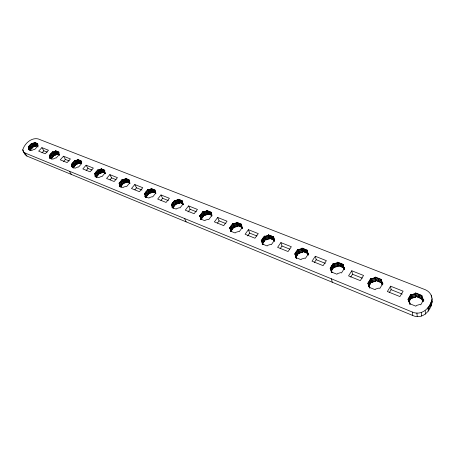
<?xml version="1.0" encoding="UTF-8"?>
<svg xmlns="http://www.w3.org/2000/svg" width="455" height="455" viewBox="0 0 455 455"><rect width="100%" height="100%" fill="white"/><g stroke="black" fill="none" stroke-linecap="round" stroke-linejoin="round"><path stroke-width="0.68" d="M230.213 228.165L230.782 230.463L230.355 231.049L235.155 232.994L235.588 232.408L238.534 231.515L239.182 231.771L242.39 227.392L241.742 227.136L241.139 224.838L241.565 224.258L236.765 222.358L236.338 222.939L233.421 223.826L232.784 223.576L229.576 227.91L230.213 228.165L231.555 231.544M73.005 167.884L71.896 165.865L71.924 164.454L71.452 164.266L74.62 160.712L76.986 164.118L79.841 162.862L81.599 163.561L79.722 160.336M211.842 216.188L210.87 212.86L211.296 212.303L206.752 210.506L206.325 211.063L203.499 211.933L202.896 211.694L199.682 215.875L200.172 216.995M201.241 219.498L200.285 216.119L199.682 215.875M50.477 158.448L49.749 156.918L49.817 155.553L49.367 155.377L52.518 151.924L54.924 155.292L57.711 154.063L59.389 154.734M183.115 204.744L182.188 201.514L182.614 200.974L178.303 199.267L177.877 199.808L175.135 200.661L174.561 200.433L171.353 204.471L171.927 204.704L172.081 206.337L172.877 208.003M28.568 147.96L28.71 147.062L28.278 146.885L31.412 143.541L34.159 142.95L34.58 142.506L37.799 143.774L37.384 144.224L37.418 145.924L37.856 146.1L34.716 149.479L34.279 149.303L31.52 150.52L28.307 149.217L28.728 148.762L28.568 147.96L30.258 150.582M144.957 194.416L145.014 193.87L144.468 193.654L147.67 189.746L148.216 189.963L150.872 189.126L151.299 188.603L155.394 190.224L154.967 190.747L155.309 192.783L155.86 193L152.652 196.947L152.101 196.725L149.416 197.567L148.984 198.096L144.895 196.435L145.327 195.912L144.957 194.416L146.362 197.169M129.374 182.472L129.106 180.516L129.533 180.009L125.643 178.468L125.216 178.974L122.634 179.793L122.116 179.588L118.92 183.371L119.438 183.575L119.682 185.538L119.25 186.049L123.14 187.625L123.572 187.113L126.177 186.288L126.7 186.499L129.903 182.682L129.374 182.472L130.033 183.604M105.31 173.753L104.707 172.667L104.502 170.779L104.929 170.289L101.22 168.828L100.8 169.317L98.286 170.119L97.791 169.92L94.612 173.582L96.562 176.989M59.525 155.519L58.809 154.427L58.718 152.67L59.139 152.203L55.766 150.872L52.968 152.106M22.75 149.86C24.53 143.712 31.207 137.393 38.044 138.872L425.288 289.716C440.576 296.319 427.575 322.481 412.765 315.491L26.947 156.082L25.349 154.825L23.29 151.691L22.75 149.86L23.438 150.906M23.29 151.691L24.894 152.943L412.401 312.079C421.796 316.134 430.606 307.751 432.017 298.742M421.649 296.25L422.513 297.627L422.809 301.108L421.956 299.731L421.649 296.25L422.058 295.54L415.597 292.992L415.188 293.697L415.534 297.172L412.082 298.161L411.229 297.82L410.859 294.351L411.712 294.692L415.188 293.697M421.956 299.731L421.717 296.142M415.534 297.172L415.938 296.472L415.597 292.992M411.229 297.82L408.931 301.762L408.545 298.304M410.859 294.351L407.771 299.629L408.63 299.976L409.853 302.871L409.437 303.587L415.91 306.209L416.325 305.493L419.846 304.486L420.716 304.839L423.787 299.487L422.917 299.14L422.513 297.627M389.309 292.611L391.078 289.659L390.583 286.189L403.107 291.166L399.917 296.569L387.376 291.524L390.583 286.189M381.057 280.189L381.825 281.503L382.371 284.972L381.608 283.664L381.057 280.189L381.472 279.512L375.403 277.118L374.988 277.789L375.574 281.264L372.247 282.231L371.451 281.907L370.836 278.443L371.644 278.761L374.988 277.789M381.608 283.664L381.955 283.095M375.574 281.264L375.989 280.593L375.403 277.118M371.451 281.907L369.119 285.683L368.493 282.236M370.836 278.443L367.708 283.505L368.516 283.829L369.574 286.587L369.153 287.27L375.233 289.733L375.654 289.044L379.038 288.066L379.862 288.396L382.974 283.266L382.154 282.942L381.825 281.503M350.72 277.067L352.511 274.234L351.789 270.776L363.562 275.451L360.326 280.633L348.547 275.889L351.789 270.776M343.121 264.776L344.071 269.167L343.889 268.24M343.679 268.564L342.911 265.1L343.332 264.446L337.621 262.194L337.2 262.842L338.002 266.3L334.795 267.244L334.038 266.943L333.219 263.49L333.976 263.792L337.2 262.842M338.002 266.3L338.418 265.657L337.621 262.194M334.038 266.943L331.689 270.571L330.848 267.13M333.219 263.49L330.057 268.348L330.813 268.655L331.735 271.282L331.308 271.942L337.024 274.257L337.445 273.597L340.715 272.636L341.483 272.949L344.634 268.029L343.866 267.722L342.911 265.1M314.405 262.438L316.214 259.714L315.292 256.273L326.377 260.675L323.107 265.652L312.016 261.187L315.292 256.273M307 250.096L308.319 254.914L307.961 254.339L308.314 253.81M307.961 254.339L307 250.893L307.421 250.267L302.046 248.14L301.62 248.766L298.503 249.693L297.792 249.408L294.607 254.083L295.323 254.368L296.387 258.116M297.792 249.408L298.798 252.849L299.509 253.134L302.609 252.206L303.03 251.587L302.046 248.14M298.798 252.849L295.682 257.513L301.068 259.691L301.494 259.06L304.645 258.121L305.373 258.417L308.547 253.685L307.825 253.401L307 250.893M280.166 248.646L281.986 246.024L280.889 242.6L277.595 247.327L288.055 251.541L291.342 246.752L280.889 242.6M274.32 241.076L273.131 237.493L273.557 236.89L268.478 234.888L268.058 235.485L265.043 236.395L264.366 236.128L261.17 240.621L261.841 240.894L263.036 244.295M264.366 236.128L265.544 239.546L266.215 239.813L269.212 238.909L269.633 238.312L268.478 234.888M262.615 243.675L265.544 239.546M247.605 235.935L249.658 233.096L248.407 229.69L245.103 234.245L254.976 238.221L258.281 233.614L248.407 229.69M232.784 223.576L234.103 226.965L234.74 227.221L237.641 226.34L238.062 225.76L236.765 222.358M230.918 231.288L234.103 226.965M217.427 223.058L219.071 220.868L217.689 217.484L214.373 221.881L223.718 225.64L227.028 221.198L217.689 217.484M201.4 218.906L204.34 215.061L202.896 211.694M204.34 215.061L204.943 215.3L207.753 214.436L208.18 213.884L206.752 210.506M188.04 211.922L190.099 209.277L188.592 205.922L185.276 210.164L194.131 213.731L197.447 209.442L188.592 205.922M173.184 207.486L176.125 203.772L176.694 204.005L179.418 203.157L179.844 202.617L178.303 199.267M160.962 200.325L162.606 198.283L160.996 194.956L157.686 199.057L166.086 202.441L169.396 198.295L160.996 194.956M146.402 196.645L149.331 193.056L149.877 193.273L152.522 192.442L152.943 191.925L151.299 188.603M134.851 189.815L136.489 187.835L134.782 184.542L131.484 188.506L139.463 191.72L142.768 187.716L134.782 184.542M120.689 186.641L123.862 182.87L124.38 183.075L126.951 182.262L127.372 181.761L125.643 178.468M110.013 179.816L111.646 177.899L109.854 174.635L106.567 178.474L114.154 181.534L117.453 177.655L109.854 174.635M96.46 176.824L99.622 173.173L100.111 173.366L102.614 172.57L103.035 172.081L101.22 168.828M86.12 170.562L87.986 168.435L91.916 170.011M86.12 165.205L82.844 168.924L90.073 171.836L93.355 168.077L86.12 165.205L87.986 168.435M72.044 166.28L71.617 166.757L75.149 168.185L78.038 166.917L78.516 167.104L81.69 163.521L81.212 163.328L81.07 161.508L81.49 161.03L77.959 159.637L75.092 160.899M76.986 164.118L76.52 163.931L73.369 167.474L71.526 164.295M63.569 161.474L65.418 159.415L69.171 160.916M63.495 156.213L60.231 159.824L67.124 162.6L70.394 158.954L63.495 156.213L65.418 159.415M51.347 158.55L54.475 155.115L54.924 155.292M49.885 157.316L49.458 157.783L52.825 159.148L55.652 157.902L56.102 158.084L59.264 154.609L58.809 154.427M42.042 152.8L43.879 150.798L47.166 152.112M41.9 147.63L38.652 151.14L45.233 153.784L48.486 150.247L41.9 147.63L43.879 150.798M30.309 150.031L33.425 146.692L36.161 146.112L36.576 145.663L37.93 146.203L35.934 143.041M104.707 172.667L105.207 172.866L102.017 176.568L101.522 176.364L98.559 177.666L94.856 176.17L95.283 175.675L95.101 173.782L94.612 173.582M182.603 203.63L183.183 203.863L179.975 207.941L179.395 207.707L176.625 208.566L176.193 209.112L171.882 207.366L172.314 206.826L172.081 206.337M211.376 215.067L211.984 215.306L208.777 219.537L208.162 219.287L205.307 220.163L204.875 220.732L200.331 218.889L200.763 218.326L200.507 217.82M273.131 237.493L273.836 239.893L274.524 240.166L271.328 244.71L270.645 244.437L267.597 245.353L267.165 245.962L262.086 243.903L262.518 243.294L261.841 240.894M103.035 172.081L105.168 172.928M127.372 181.761L129.612 182.648L127.889 179.355M152.943 191.925L156.002 193.142M179.844 202.617L183.064 203.897L181.534 200.547M208.18 213.884L211.569 215.232L210.159 211.848M238.062 225.76L241.645 227.187L240.365 223.78M269.633 238.312L274.291 240.16M303.03 251.587L307.961 253.549M338.418 265.657L343.65 267.733M375.989 280.593L382.018 282.987M415.938 296.472L421.853 298.827L421.552 295.34M111.646 177.899L116.065 179.668M136.489 187.835L142 190.042M162.606 198.283L168.401 200.604M190.099 209.277L196.395 211.797M219.071 220.868L225.896 223.593M249.658 233.096L256.865 235.98M281.986 246.024L289.784 249.147M316.214 259.714L325.291 263.348M352.511 274.234L362.265 278.136M391.078 289.659L402.214 294.112M24.894 152.943L26.947 156.082M28.608 148.375L29.626 149.951M28.728 148.762L29.404 149.814M28.665 148.836L29.342 149.883M28.517 148.99L29.194 150.036M28.528 146.624L30.553 149.769M28.642 147.033L30.735 150.207M28.494 146.971L30.525 150.116M28.597 147.517L30.292 150.139M29.848 145.213L31.867 148.358M29.603 145.475L31.628 148.62M29.063 146.049L31.088 149.194M30.633 144.377L32.646 147.528M30.093 144.952L32.112 148.097M31.776 143.683L33.852 146.863M31.628 143.626L33.636 146.777M31.412 143.541L33.494 146.72M31.167 143.803L33.181 146.954M32.999 143.217L35.001 146.374M32.419 143.439L34.421 146.595M34.58 142.506L36.576 145.663M34.512 142.574L36.508 145.731M34.37 142.728L36.366 145.884M34.227 142.881L36.224 146.038M34.159 142.95L36.161 146.112M33.585 143.058L35.587 146.214M37.384 144.224L38.044 145.281M36.44 143.24L37.765 145.344M36.184 143.137L37.515 145.247M35.382 142.819L38.083 146.982M34.83 142.603L36.827 145.765M36.992 143.456L38.112 145.208M49.692 156.486L51.011 158.602M49.749 156.918L50.738 158.505M49.669 157.549L50.334 158.607M49.527 157.709L50.186 158.767M49.612 155.104L51.79 158.732L51.694 159.204L49.367 155.377M49.589 155.462L51.722 158.704M49.436 155.4L51.415 158.579M50.943 153.648L52.911 156.833M50.698 153.915L52.666 157.1M50.158 154.512L52.132 157.692M51.733 152.789L53.696 155.968M51.193 153.381L53.155 156.56M52.746 152.015L54.856 155.263M52.592 151.953L54.549 155.144M52.518 151.924L54.475 155.115M52.274 152.198L54.23 155.382M54.151 151.606L56.102 154.791M53.553 151.828L55.51 155.013M55.703 150.946L57.643 154.137M55.556 151.106L57.501 154.296M55.413 151.259L57.358 154.45M55.345 151.333L57.29 154.524M54.754 151.441L56.699 154.632M57.449 151.538L59.065 154.2M69.41 171.228L71.35 174.424M57.188 151.435L58.803 154.097M56.608 151.202L58.547 154.399M56.028 150.975L57.973 154.171M55.766 150.872L57.711 154.063M58.291 151.873L58.94 152.937M57.711 151.64L59.008 153.773M71.822 165.415L73.101 167.554M71.896 165.865L72.851 167.468M71.975 166.354L72.618 167.423M72.248 163.373L74.159 166.587M71.702 163.988L73.619 167.195M71.85 164.426L73.841 167.662L73.75 168.151L71.833 164.943M71.685 164.357L73.283 167.03M73.039 162.486L74.944 165.7M72.794 162.765L74.7 165.978M73.829 161.599L75.735 164.812M73.289 162.207L75.194 165.421M74.859 160.803L76.912 164.09M74.694 160.74L76.594 163.959M74.62 160.712L76.52 163.931M74.375 160.99L76.275 164.204M76.303 160.387L78.192 163.607M75.689 160.615L77.583 163.834M77.748 159.876L79.631 163.1M77.6 160.035L79.483 163.26M77.532 160.109L79.42 163.334M76.923 160.217L78.806 163.442M79.443 160.223L81.32 163.453M78.84 159.984L80.717 163.208M78.232 159.745L80.114 162.97M77.959 159.637L79.841 162.862M77.89 159.711L79.773 162.935M81.132 161.434L81.758 162.509M80.603 160.683L81.695 162.583M79.995 160.444L81.559 163.135M95.027 174.783L96.568 177.478M95.112 175.243L96.039 176.864M95.214 175.749L95.834 176.83M95.067 175.92L95.686 177.001M94.862 173.298L96.949 177.023M95.027 173.753L96.875 176.995M94.856 173.685L96.705 176.927M96.204 171.751L98.041 174.999M95.954 172.036L97.797 175.283M95.408 172.667L97.251 175.909M97 170.835L98.832 174.083M96.454 171.467L98.291 174.709M98.286 170.119L100.111 173.366M98.212 170.085L100.037 173.338M98.041 170.022L99.867 173.27M97.791 169.92L99.696 173.201M97.546 170.204L99.372 173.457M98.9 169.829L100.726 173.076M100.163 169.419L101.983 172.678M99.531 169.596L101.351 172.849M101.51 168.942L103.319 172.195M101.158 168.902L102.966 172.161M101.01 169.072L102.824 172.326M100.862 169.237L102.676 172.496M100.8 169.317L102.614 172.57M103.359 169.669L104.866 172.388M103.069 169.556L105.384 173.787M102.784 169.442L104.587 172.701M102.147 169.192L103.956 172.451M104.002 169.925L104.9 171.552M119.466 185.794L120.057 186.886M119.17 183.075L120.939 186.345M119.358 183.541L121.138 187.375L119.295 183.945M119.472 184.019L120.655 186.197M119.807 185.003L120.393 186.095M119.386 184.611L120.569 186.789M119.494 185.094L120.376 186.726M119.614 185.617L120.205 186.709M119.722 182.421L121.485 185.697M120.768 181.181L122.526 184.457M120.518 181.477L122.281 184.753M120.268 181.773L122.031 185.048M121.866 179.884L123.618 183.16M121.314 180.533L123.072 183.809M122.549 179.759L124.38 183.075M122.372 179.691L124.124 182.973M122.116 179.588L123.942 182.899M123.908 179.259L125.648 182.54M123.259 179.498L125.006 182.779M125.426 178.724L127.161 182.011M125.279 178.895L127.019 182.182M125.216 178.974L126.951 182.262M124.562 179.082L126.297 182.37M126.609 178.855L128.338 182.142M125.944 178.588L127.673 181.881M125.574 178.548L127.309 181.835M128.56 179.623L129.419 181.266M127.582 179.236L129.311 182.529M127.281 179.116L129.01 182.41M145.327 195.912L145.884 197.009M145.259 195.991L145.816 197.089M145.111 196.173L145.668 197.271M144.963 196.355L145.52 197.453M144.718 193.347L146.692 197.174M144.741 193.762L146.419 197.06M144.553 193.688L146.237 196.987M144.991 194.945L146.118 197.146M145.117 195.445L145.958 197.095M145.822 191.999L147.494 195.309M145.27 192.675L146.948 195.974M146.322 191.39L147.994 194.7M146.072 191.697L147.744 195.002M147.42 190.048L149.086 193.364M146.874 190.719L148.54 194.029M148.131 189.928L149.877 193.273M147.943 189.854L149.604 193.165M147.67 189.746L149.416 193.091M149.524 189.411L151.174 192.727M148.859 189.655L150.514 192.971M150.941 189.047L152.59 192.363M150.872 189.126L152.522 192.442M150.201 189.234L151.851 192.55M152.323 189.007L153.961 192.329M151.623 188.728L153.261 192.05M151.236 188.688L152.88 192.004M151.088 188.865L152.732 192.186M153.665 189.536L155.297 192.863M153.346 189.411L154.979 192.732M153.028 189.286L154.66 192.607M154.967 190.747L155.513 191.856M154.37 189.815L155.456 192.033M171.637 204.585L173.207 208.043M171.444 204.511L171.973 205.62M171.939 205.819L172.997 208.037M172.155 203.459L173.736 206.792M171.603 204.158L173.509 208.032M172.963 202.452L174.532 205.785M172.707 202.765L174.282 206.098M173.759 201.44L175.329 204.778M173.213 202.134L174.783 205.472M174.851 200.547L176.409 203.886M174.561 200.433L176.21 203.812M174.31 200.746L175.875 204.09M175.795 200.348L177.353 203.686M175.135 200.661L176.694 204.005M175.044 200.627L176.603 203.965M176.477 200.098L178.03 203.442M184.571 218.519L186.118 221.847M178.087 199.54L179.634 202.885M177.939 199.722L179.486 203.072M177.877 199.808L179.418 203.157M177.177 199.916L178.724 203.266M179.378 199.694L180.914 203.044M178.639 199.404L180.18 202.748M178.235 199.353L179.776 202.702M180.789 200.251L182.324 203.601M180.453 200.12L181.989 203.47M180.117 199.984L181.653 203.334M182.279 200.837L182.785 201.957M182.256 201.429L182.762 202.549M182.188 201.514L182.694 202.629M182.694 203.664L183.206 204.784M200.285 216.119L201.753 219.475M199.933 215.545L201.662 219.435M199.984 215.994L201.207 218.792M200.268 216.711L201.491 219.503M199.779 215.915L200.268 217.029M200.337 217.28L201.32 219.515M200.695 218.411L201.184 219.532M200.547 218.61L201.036 219.725M200.49 214.828L201.952 218.184M201.542 213.458L202.998 216.819M201.292 213.782L202.748 217.143M201.042 214.106L202.498 217.467M202.094 212.735L203.544 216.102M203.499 211.933L204.943 215.3M203.402 211.893L204.847 215.266M203.197 211.814L204.642 215.181M202.987 211.729L204.437 215.101M202.646 212.019L204.096 215.386M204.176 211.609L205.614 214.982M205.597 211.171L207.031 214.544M204.881 211.353L206.314 214.726M206.684 210.591L208.111 213.969M206.536 210.784L207.963 214.157M206.388 210.978L207.821 214.35M206.325 211.063L207.753 214.436M207.884 210.955L209.306 214.328M207.105 210.642L208.532 214.021M209.374 211.541L210.79 214.919M209.021 211.399L210.438 214.777M208.663 211.262L210.085 214.641M210.938 212.161L211.882 214.413M210.938 212.775L211.808 215.113M211.387 214.476L211.859 215.602M295.323 254.368L296.45 258.019M230.116 228.126L231.453 231.504M229.826 227.568L231.168 230.947M229.894 228.035L231.328 231.595M230.31 229.371L231.163 231.68M229.9 228.512L230.571 230.202M230.384 226.823L231.714 230.207M231.436 225.401L232.761 228.785M231.185 225.737L232.516 229.127M230.935 226.078L232.266 229.462M231.982 224.656L233.307 228.046M233.324 223.786L234.638 227.181M233.102 223.701L234.422 227.096M232.886 223.615L234.206 227.005M232.533 223.911L233.859 227.307M234.115 223.496L235.428 226.891M233.421 223.826L234.74 227.221M234.843 223.234L236.151 226.63M236.407 222.848L237.709 226.249M236.338 222.939L237.641 226.34M235.588 223.047L236.89 226.448M237.14 222.506L238.437 225.907M236.697 222.45L237.999 225.851M236.554 222.649L237.851 226.05M238.784 223.155L240.075 226.562M237.959 222.831L239.256 226.237M239.535 223.456L240.82 226.857M239.159 223.303L240.45 226.709M241.19 224.105L241.827 225.811M241.207 224.747L242.287 227.631M241.139 224.838L242.373 228.217M241.838 227.176L242.265 228.308M241.742 227.136L242.168 228.268M261.938 241.417L262.933 244.255M261.42 240.268L262.916 244.432M261.904 241.895L262.848 244.523M262.302 243.601L262.7 244.733M262.518 238.721L263.707 242.128M261.972 239.495L263.161 242.902M263.018 238.022L264.201 241.429M262.768 238.369L263.957 241.781M263.57 237.248L264.747 240.661M265.043 236.395L266.215 239.813M264.935 236.355L266.107 239.768M264.702 236.259L265.879 239.677M264.474 236.168L265.646 239.586M264.116 236.475L265.293 239.893M265.754 236.054L266.926 239.472M266.505 235.787L267.665 239.205M268.058 235.485L269.212 238.909M267.273 235.593L268.433 239.017M268.877 235.042L270.025 238.465M268.416 234.979L269.565 238.403M268.268 235.184L269.423 238.608M268.12 235.394L269.275 238.818M269.747 235.383L270.89 238.812M271.413 236.043L272.551 239.472M271.015 235.883L272.153 239.313M270.617 235.73L271.76 239.159M273.836 239.893L274.217 241.031M272.283 236.39L273.415 239.813M273.557 236.89L274.12 238.608M273.489 236.987L274.058 238.699M273.159 236.731L274.103 239.592M273.455 238.045L274.558 241.167M273.199 237.402L274.189 240.394M295.21 254.322L296.393 258.457L296.347 257.792M295.511 255.682L296.194 257.962M294.857 253.714L295.824 257.075M295.898 257.194L296.239 258.332M295.403 252.912L296.433 256.336M296.45 251.376L297.468 254.806M296.199 251.74L297.223 255.17M295.955 252.11L296.973 255.534M296.996 250.574L298.014 254.009M24.985 153.602L25.349 154.825M298.144 249.55L299.157 252.991M297.9 249.454L298.912 252.889M297.542 249.772L298.554 253.207M299.236 249.34L300.243 252.781M298.503 249.693L299.509 253.134M298.395 249.653L299.401 253.088M300.01 249.067L301.005 252.508M300.806 248.874L301.801 252.315M301.978 248.237L302.962 251.683M301.83 248.453L302.82 251.899M301.688 248.669L302.677 252.11M301.62 248.766L302.609 252.206M302.461 248.305L303.445 251.751M304.31 249.033L305.282 252.485M303.383 248.669L304.361 252.115M305.146 249.368L306.118 252.815M304.725 249.203L305.697 252.65M306.073 249.732L307.04 253.179M307.21 250.58L308.257 254.379M307.068 250.796L308.302 255.118M331.411 278.824L332.258 282.231M330.813 268.655L331.655 272.09M330.7 268.609L331.558 272.101M330.307 267.967L331.109 271.248M331.735 271.282L332.07 272.659M331.888 265.538L332.719 268.985M331.638 265.919L332.474 269.36M331.394 266.294L332.23 269.741M332.429 264.702L333.259 268.154M333.595 263.644L334.419 267.096M333.333 263.536L334.158 266.994M332.969 263.872L333.799 267.324M333.976 263.792L334.795 267.244M333.856 263.746L334.675 267.199M334.732 263.428L335.545 266.886M336.353 262.95L337.161 266.408M335.528 263.149L336.336 266.607M337.269 262.74L338.071 266.203M338.065 262.37L338.861 265.834M337.559 262.296L338.355 265.76M337.411 262.518L338.213 265.982M339.043 262.757L339.834 266.22M340.471 263.32L341.25 266.784M340.022 263.144L340.806 266.607M340.914 263.496L341.694 266.96M341.898 263.883L342.672 267.347M344.253 267.876L344.554 269.258M343.787 267.022L344.293 269.155M343.599 266.346L344.173 269.104M342.882 264.27L343.747 268.461M432.011 301.022L432.25 302.228M368.516 283.829L369.073 286.644M368.613 284.557L368.988 286.627M368.391 283.778L368.891 286.536M367.953 283.107L368.493 285.734M369.033 281.366L369.653 284.819M369.574 286.587L369.824 287.964M369.511 286.695L369.761 288.066M369.147 285.95L369.397 287.321M369.523 280.576L370.142 284.028M369.278 280.968L369.898 284.426M370.592 278.835L371.206 282.299M370.057 279.706L370.671 283.164M371.519 278.716L372.122 282.18M371.24 278.602L371.849 282.066M370.962 278.494L371.576 281.958M372.417 278.386L373.02 281.855M371.644 278.761L372.247 282.231M373.242 278.096L373.839 281.565M374.107 277.897L374.698 281.372M375.051 277.686L375.637 281.156M375.875 277.3L376.456 280.775M375.341 277.22L375.921 280.695M375.199 277.453L375.779 280.928M376.916 277.715L377.491 281.19M377.957 278.124L378.526 281.599M378.907 278.5L379.464 281.975M378.429 278.312L378.998 281.787M379.948 278.909L380.505 282.384M380.994 279.325L381.671 283.562M382.564 283.107L382.786 284.494M382.285 282.993L382.501 284.381M382.046 282.208L382.376 284.329M381.495 280.826L382.041 284.295M381.262 279.853L381.813 283.329M408.499 299.919L408.653 301.301M409.079 297.399L409.46 300.857M408.63 299.976L408.863 302.046M409.557 296.575L409.938 300.033M409.318 296.984L409.699 300.442M409.853 302.871L410 304.247M409.784 302.985L409.938 304.361M410.615 294.76L410.99 298.23M412.401 312.079L412.765 315.491M410.086 295.665L410.467 299.134M411.286 294.522L411.656 297.991M410.99 294.402L411.36 297.871M411.712 294.692L412.082 298.161M411.582 294.635L411.946 298.11M412.514 294.305L412.878 297.775M413.373 294.004L413.726 297.479M416.899 313.074L417.235 316.492M414.266 293.799L414.613 297.28M415.534 293.1L415.876 296.58M415.392 293.344L415.733 296.825M415.25 293.583L415.597 297.064M416.103 293.191L416.439 296.671M417.207 293.629L417.536 297.109M418.316 294.066L418.64 297.547M419.328 294.465L419.641 297.945M418.822 294.266L419.14 297.746M420.437 294.903L420.75 298.383M421.341 312.579L421.649 315.998M422.138 296.916L422.433 300.397M421.853 295.898L422.035 297.985M423.349 299.316L423.468 300.704M423.053 299.197L423.23 301.278M422.917 299.14L423.093 301.227M422.775 298.372L423.008 301.153M425.209 310.72L425.488 314.155M423.65 299.435L423.77 300.823M428.439 306.835L428.701 310.287M427.979 307.654L428.24 311.106M429.463 305.043L429.713 308.501M430.475 303.252L430.726 306.721M430.942 302.438L431.181 305.908M431.295 295.119L431.442 297.217"/></g></svg>
